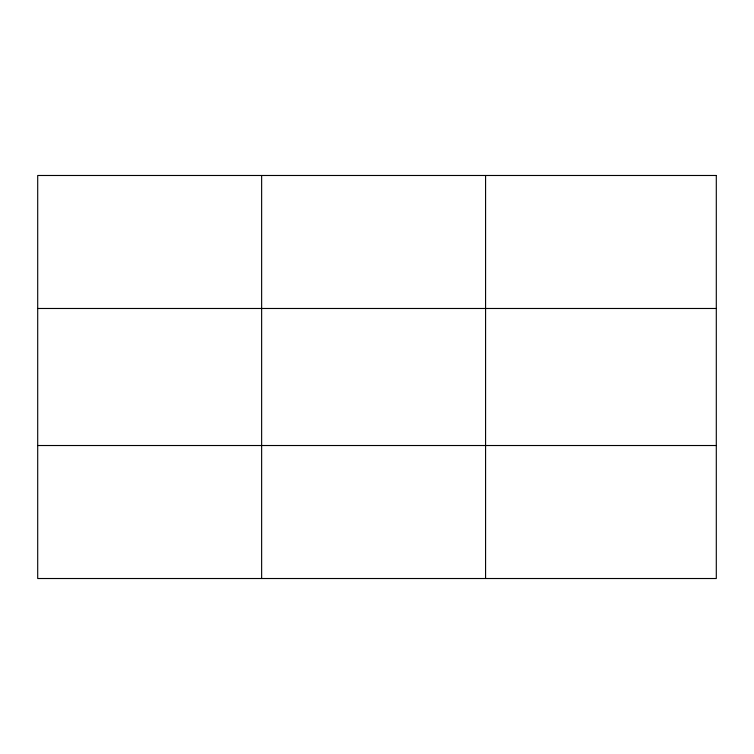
<?xml version="1.0" encoding="UTF-8"?>
<svg xmlns="http://www.w3.org/2000/svg" width="754" height="754" viewBox="0 0 754 754"><rect width="100%" height="100%" fill="white"/><g stroke="black" fill="none" stroke-linecap="round" stroke-linejoin="round"><path stroke-width="1.13" d="M261.638 175.484L261.638 578.516M485.576 175.484L485.576 578.516M37.7 308.48L716.3 308.48M37.7 445.52L716.3 445.52M716.3 175.484L716.3 578.516L37.7 578.516L37.7 175.484L716.3 175.484"/></g></svg>
